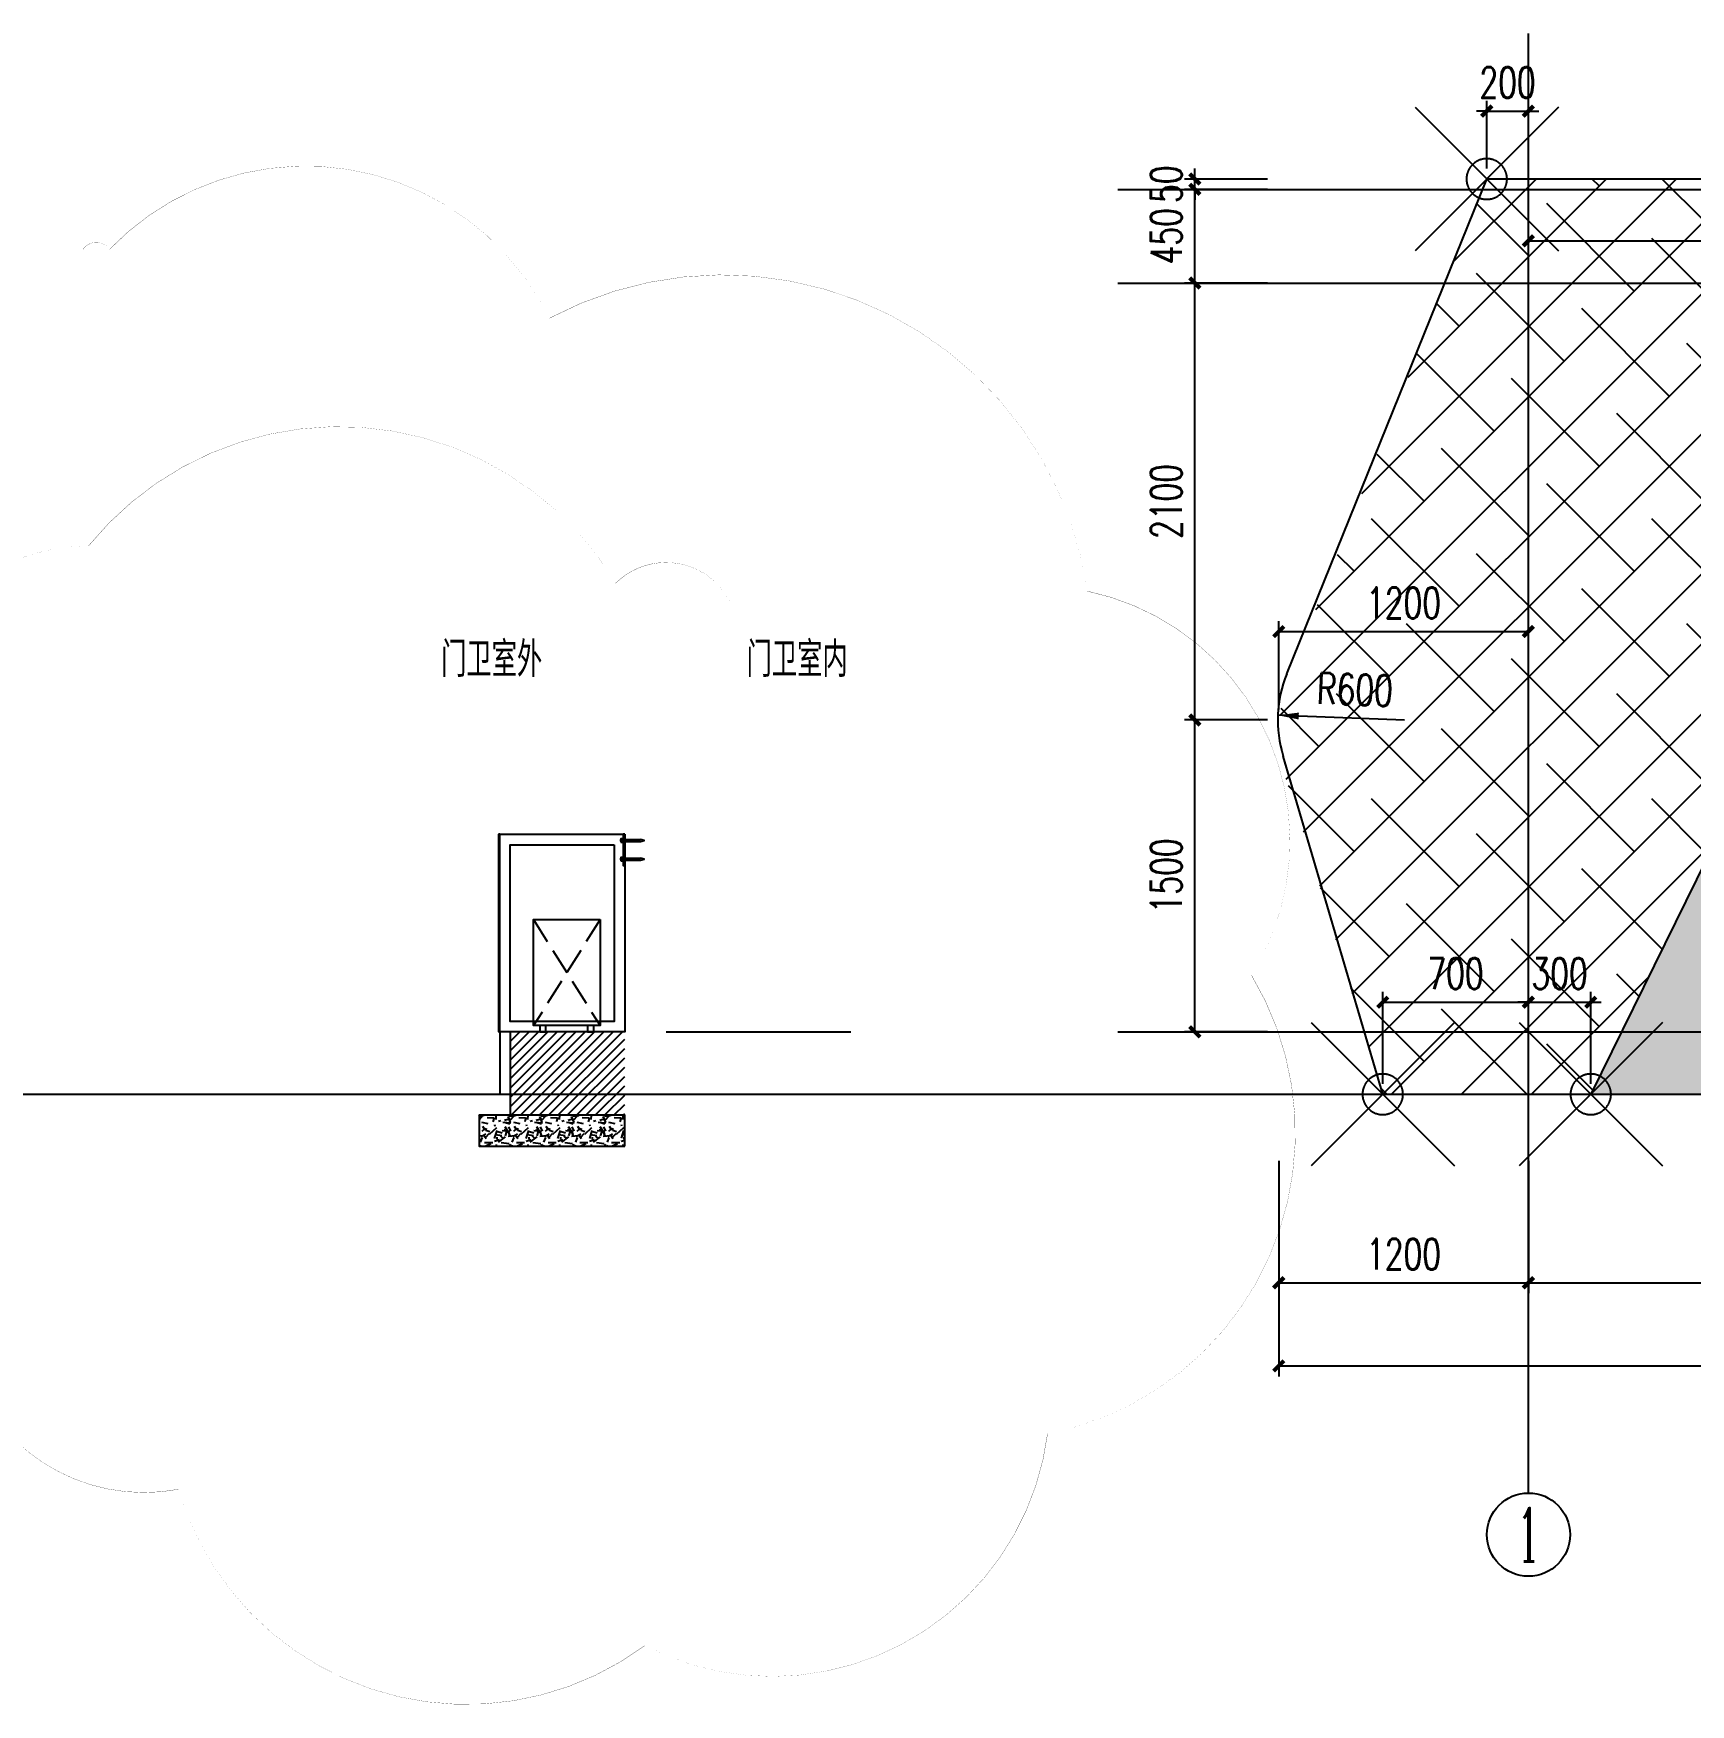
# Model space of a CAD drawing. Extents: x -4210259 to 293730, y -7499 to 868879.
# Drawn here: x -2228793 to -2220827, y 514004 to 522037 of the extents above; entities that cross this region are included whole.
import ezdxf
from ezdxf.enums import TextEntityAlignment as Align

# ---------------------------------------------------------------- set-up
doc = ezdxf.new("R2010")
doc.units = 0
doc.header["$LTSCALE"] = 1000
doc.header["$MEASUREMENT"] = 0
for name, pattern in [('99立面图例外参$0$99立面图例外参$0$$0$DOTE', [2.42, 2, -0.2, 0.02, -0.2]), ('DASH', [0.35, 0.25, -0.1]), ('DOTE', [2.42, 2, -0.2, 0.02, -0.2])]:
    doc.linetypes.add(name, pattern=pattern)
doc.layers.get('Defpoints').update_dxf_attribs({"color": 210})
for name, color, linetype in [('99立面图例外参$0$99立面图例外参$0$$0$A-AXIS-DOTE', 14, '99立面图例外参$0$99立面图例外参$0$$0$DOTE'), ('99立面图例外参$0$99立面图例外参$0$$0$AS-COLN', 6, 'Continuous'), ('A-AXIS-D', 1, 'Continuous'), ('A-AXIS-DOTE', 14, 'DOTE'), ('A-AXIS-DP', 126, 'Continuous'), ('A-HATCH-2', 251, 'Continuous'), ('A-LIN-V', 9, 'Continuous'), ('A-SFCE', 30, 'Continuous'), ('A-云线', 50, 'Continuous'), ('AS-STEL', 240, 'Continuous'), ('PUB_TEXT', 7, 'Continuous')]:
    doc.layers.add(name, color=color, linetype=linetype)
doc.layers.add('99立面图例外参$0$99立面图例外参$0$A-WALL-HATCH', color=8, linetype='Continuous', lineweight=13)
doc.styles.add('_TCH_AXIS', font='COMPLEX', dxfattribs={"bigfont": 'GBCBIG'})
doc.styles.add('_TCH_DIM', font='SIMPLEX', dxfattribs={"bigfont": 'GBCBIG'})
doc.styles.add('_TCH_DIM_T3', font='SIMPLEX', dxfattribs={"width": 0.705882, "bigfont": 'GBCBIG'})
doc.dimstyles.new('_TCH_ARCH&&50', dxfattribs={"dimtxt": 148.75, "dimasz": 50, "dimexe": 50, "dimexo": 50, "dimgap": 63.125, "dimtad": 1, "dimdec": 0, "dimzin": 0, "dimdsep": 46, "dimtxsty": '_TCH_DIM_T3', "dimblk": 'ARCHTICK', "dimcen": 0.09, "dimclrt": 7, "dimazin": 2, "dimtfac": 1, "dimtdec": 0, "dimtix": 1, "dimtmove": 2, "dimatfit": 3, "dimfxl": 0, "dimtolj": 1, "dimtzin": 0, "dimarcsym": 0})

# ---------------------------------------------------------------- blocks, each defined once
blk = doc.blocks.new('99立面图例外参$0$99立面图例外参$0$$0$dotee')
at = {"layer": '99立面图例外参$0$99立面图例外参$0$$0$A-AXIS-DOTE'}
for points in [[(433561.4, -2127753.2), (434268.5, -2128460.3)], [(434268.5, -2127753.2), (433561.4, -2128460.3)]]:
    blk.add_lwpolyline(points, dxfattribs=at)
blk.add_circle((433914.9, -2128106.8), 100, dxfattribs=at)
blk = doc.blocks.new('_ArchTick')
at = {"color": 0, "linetype": 'ByBlock', "const_width": 0.4}
blk.add_lwpolyline([(-0.5, -0.5), (0.5, 0.5)], dxfattribs=at)
blk = doc.blocks.new('*D953')
at = {"layer": 'A-AXIS-DP', "color": 0, "lineweight": -2}
for p, q in [((-2221606.7, 517380), (-2221656.7, 517380)), ((-2221606.7, 516987.5), (-2221606.7, 517430)), ((-2221606.7, 517380), (-2221306.7, 517380)), ((-2221306.7, 516987.5), (-2221306.7, 517430)), ((-2221306.7, 517380), (-2221256.7, 517380))]:
    blk.add_line(p, q, dxfattribs=at)
at = {"layer": 'Defpoints', "color": 0}
for p in [(-2221306.7, 517380), (-2221606.7, 516937.5), (-2221306.7, 516937.5)]:
    blk.add_point(p, dxfattribs=at)
at = {"layer": 'A-AXIS-DP', "color": 0, "lineweight": -2, "xscale": 50, "yscale": 50, "zscale": 50}
blk.add_blockref('_ArchTick', (-2221606.7, 517380), dxfattribs=at)
at = {"layer": 'A-AXIS-DP', "color": 0, "lineweight": -2, "xscale": 50, "yscale": 50, "zscale": 50, "rotation": 180}
blk.add_blockref('_ArchTick', (-2221306.7, 517380), dxfattribs=at)
at = {"layer": 'A-AXIS-DP', "color": 7, "insert": (-2221456.7, 517517.5), "char_height": 148.75, "attachment_point": 5, "style": '_TCH_DIM_T3'}
blk.add_mtext('\\A1;300', dxfattribs=at)
blk = doc.blocks.new('*D954')
at = {"layer": 'A-AXIS-DP', "color": 0, "lineweight": -2}
for p, q in [((-2222306.7, 516987.5), (-2222306.7, 517430)), ((-2222306.7, 517380), (-2221606.7, 517380)), ((-2221606.7, 516987.5), (-2221606.7, 517430))]:
    blk.add_line(p, q, dxfattribs=at)
at = {"layer": 'Defpoints', "color": 0}
for p in [(-2221606.7, 517380), (-2222306.7, 516937.5), (-2221606.7, 516937.5)]:
    blk.add_point(p, dxfattribs=at)
at = {"layer": 'A-AXIS-DP', "color": 0, "lineweight": -2, "xscale": 50, "yscale": 50, "zscale": 50, "rotation": 180}
blk.add_blockref('_ArchTick', (-2222306.7, 517380), dxfattribs=at)
at = {"layer": 'A-AXIS-DP', "color": 0, "lineweight": -2, "xscale": 50, "yscale": 50, "zscale": 50}
blk.add_blockref('_ArchTick', (-2221606.7, 517380), dxfattribs=at)
at = {"layer": 'A-AXIS-DP', "color": 7, "insert": (-2221956.7, 517517.5), "char_height": 148.75, "attachment_point": 5, "style": '_TCH_DIM_T3'}
blk.add_mtext('\\A1;700', dxfattribs=at)
blk = doc.blocks.new('*D955')
at = {"layer": 'A-AXIS-DP', "color": 0, "lineweight": -2}
for p, q in [((-2221606.7, 520687.5), (-2221606.7, 521090)), ((-2219486.7, 520687.5), (-2219486.7, 521090)), ((-2221606.7, 521040), (-2219486.7, 521040))]:
    blk.add_line(p, q, dxfattribs=at)
at = {"layer": 'Defpoints', "color": 0}
for p in [(-2219486.7, 521040), (-2221606.7, 520637.5), (-2219486.7, 520637.5)]:
    blk.add_point(p, dxfattribs=at)
at = {"layer": 'A-AXIS-DP', "color": 0, "lineweight": -2, "xscale": 50, "yscale": 50, "zscale": 50, "rotation": 180}
blk.add_blockref('_ArchTick', (-2221606.7, 521040), dxfattribs=at)
at = {"layer": 'A-AXIS-DP', "color": 0, "lineweight": -2, "xscale": 50, "yscale": 50, "zscale": 50}
blk.add_blockref('_ArchTick', (-2219486.7, 521040), dxfattribs=at)
at = {"layer": 'A-AXIS-DP', "color": 7, "insert": (-2220546.7, 521177.5), "char_height": 148.75, "attachment_point": 5, "style": '_TCH_DIM_T3'}
blk.add_mtext('\\A1;2120', dxfattribs=at)
blk = doc.blocks.new('*D956')
at = {"layer": 'A-AXIS-DP', "color": 0, "lineweight": -2}
for p, q in [((-2222860.9, 521337.5), (-2223260, 521337.5)), ((-2223210, 521337.5), (-2223210, 521387.5)), ((-2223210, 521287.5), (-2223210, 521337.5)), ((-2222860.9, 521287.5), (-2223260, 521287.5)), ((-2223210, 521287.5), (-2223210, 521237.5))]:
    blk.add_line(p, q, dxfattribs=at)
at = {"layer": 'Defpoints', "color": 0}
for p in [(-2223210, 521337.5), (-2222810.9, 521337.5), (-2222810.9, 521287.5)]:
    blk.add_point(p, dxfattribs=at)
at = {"layer": 'A-AXIS-DP', "color": 0, "lineweight": -2, "xscale": 50, "yscale": 50, "zscale": 50}
for p, rotation in [((-2223210, 521337.5), 270), ((-2223210, 521287.5), 90)]:
    blk.add_blockref('_ArchTick', p, dxfattribs=dict(at, rotation=rotation))
at = {"layer": 'A-AXIS-DP', "color": 7, "insert": (-2223347.5, 521312.5), "char_height": 148.75, "attachment_point": 5, "rotation": 90, "style": '_TCH_DIM_T3'}
blk.add_mtext('\\A1;50', dxfattribs=at)
blk = doc.blocks.new('*D957')
at = {"layer": 'A-AXIS-DP', "color": 0, "lineweight": -2}
for p, q in [((-2222860.9, 521287.5), (-2223260, 521287.5)), ((-2223210, 520837.5), (-2223210, 521287.5)), ((-2222860.9, 520837.5), (-2223260, 520837.5))]:
    blk.add_line(p, q, dxfattribs=at)
at = {"layer": 'Defpoints', "color": 0}
for p in [(-2223210, 521287.5), (-2222810.9, 521287.5), (-2222810.9, 520837.5)]:
    blk.add_point(p, dxfattribs=at)
at = {"layer": 'A-AXIS-DP', "color": 0, "lineweight": -2, "xscale": 50, "yscale": 50, "zscale": 50}
for p, rotation in [((-2223210, 521287.5), 90), ((-2223210, 520837.5), 270)]:
    blk.add_blockref('_ArchTick', p, dxfattribs=dict(at, rotation=rotation))
at = {"layer": 'A-AXIS-DP', "color": 7, "insert": (-2223347.5, 521062.5), "char_height": 148.75, "attachment_point": 5, "rotation": 90, "style": '_TCH_DIM_T3'}
blk.add_mtext('\\A1;450', dxfattribs=at)
blk = doc.blocks.new('*D958')
at = {"layer": 'A-AXIS-DP', "color": 0, "lineweight": -2}
for p, q in [((-2222860.9, 520837.5), (-2223260, 520837.5)), ((-2223210, 518737.1), (-2223210, 520837.5)), ((-2222860.9, 518737.1), (-2223260, 518737.1))]:
    blk.add_line(p, q, dxfattribs=at)
at = {"layer": 'Defpoints', "color": 0}
for p in [(-2223210, 520837.5), (-2222810.9, 520837.5), (-2222810.9, 518737.1)]:
    blk.add_point(p, dxfattribs=at)
at = {"layer": 'A-AXIS-DP', "color": 0, "lineweight": -2, "xscale": 50, "yscale": 50, "zscale": 50}
for p, rotation in [((-2223210, 520837.5), 90), ((-2223210, 518737.1), 270)]:
    blk.add_blockref('_ArchTick', p, dxfattribs=dict(at, rotation=rotation))
at = {"layer": 'A-AXIS-DP', "color": 7, "insert": (-2223347.5, 519787.3), "char_height": 148.75, "attachment_point": 5, "rotation": 90, "style": '_TCH_DIM_T3'}
blk.add_mtext('\\A1;2100', dxfattribs=at)
blk = doc.blocks.new('*D959')
at = {"layer": 'A-AXIS-DP', "color": 0, "lineweight": -2}
for p, q in [((-2222860.9, 518737.1), (-2223260, 518737.1)), ((-2223210, 517237.5), (-2223210, 518737.1)), ((-2222860.9, 517237.5), (-2223260, 517237.5))]:
    blk.add_line(p, q, dxfattribs=at)
at = {"layer": 'Defpoints', "color": 0}
for p in [(-2223210, 518737.1), (-2222810.9, 518737.1), (-2222810.9, 517237.5)]:
    blk.add_point(p, dxfattribs=at)
at = {"layer": 'A-AXIS-DP', "color": 0, "lineweight": -2, "xscale": 50, "yscale": 50, "zscale": 50}
for p, rotation in [((-2223210, 518737.1), 90), ((-2223210, 517237.5), 270)]:
    blk.add_blockref('_ArchTick', p, dxfattribs=dict(at, rotation=rotation))
at = {"layer": 'A-AXIS-DP', "color": 7, "insert": (-2223347.5, 517987.3), "char_height": 148.75, "attachment_point": 5, "rotation": 90, "style": '_TCH_DIM_T3'}
blk.add_mtext('\\A1;1500', dxfattribs=at)
blk = doc.blocks.new('*D960')
at = {"layer": 'A-AXIS-DP', "color": 0, "lineweight": -2}
for p, q in [((-2222806.724205, 518787.104151), (-2222806.724205, 519212)), ((-2222806.724205, 519162), (-2221606.724205, 519162)), ((-2221606.724205, 518787.104151), (-2221606.724205, 519212))]:
    blk.add_line(p, q, dxfattribs=at)
at = {"layer": 'Defpoints', "color": 0}
for p in [(-2221606.724205, 519162), (-2222806.724205, 518737.104151), (-2221606.724205, 518737.104151)]:
    blk.add_point(p, dxfattribs=at)
at = {"layer": 'A-AXIS-DP', "color": 0, "lineweight": -2, "xscale": 50, "yscale": 50, "zscale": 50, "rotation": 180}
blk.add_blockref('_ArchTick', (-2222806.724205, 519162), dxfattribs=at)
at = {"layer": 'A-AXIS-DP', "color": 0, "lineweight": -2, "xscale": 50, "yscale": 50, "zscale": 50}
blk.add_blockref('_ArchTick', (-2221606.724205, 519162), dxfattribs=at)
at = {"layer": 'A-AXIS-DP', "color": 7, "insert": (-2222206.724205, 519299.5), "char_height": 148.75, "attachment_point": 5, "style": '_TCH_DIM_T3'}
blk.add_mtext('\\A1;1200', dxfattribs=at)
blk = doc.blocks.new('*D961')
at = {"layer": 'A-AXIS-DP', "color": 0, "lineweight": -2}
for p, q in [((-2221806.7, 521664), (-2221856.7, 521664)), ((-2221806.7, 521387.5), (-2221806.7, 521714)), ((-2221806.7, 521664), (-2221606.7, 521664)), ((-2221606.7, 521387.5), (-2221606.7, 521714)), ((-2221606.7, 521664), (-2221556.7, 521664))]:
    blk.add_line(p, q, dxfattribs=at)
at = {"layer": 'Defpoints', "color": 0}
for p in [(-2221606.7, 521664), (-2221806.7, 521337.5), (-2221606.7, 521337.5)]:
    blk.add_point(p, dxfattribs=at)
at = {"layer": 'A-AXIS-DP', "color": 0, "lineweight": -2, "xscale": 50, "yscale": 50, "zscale": 50}
blk.add_blockref('_ArchTick', (-2221806.7, 521664), dxfattribs=at)
at = {"layer": 'A-AXIS-DP', "color": 0, "lineweight": -2, "xscale": 50, "yscale": 50, "zscale": 50, "rotation": 180}
blk.add_blockref('_ArchTick', (-2221606.7, 521664), dxfattribs=at)
at = {"layer": 'A-AXIS-DP', "color": 7, "insert": (-2221706.7, 521801.5), "char_height": 148.75, "attachment_point": 5, "style": '_TCH_DIM_T3'}
blk.add_mtext('\\A1;200', dxfattribs=at)
blk = doc.blocks.new('*D1022')
at = {"layer": 'A-AXIS-D', "color": 0, "lineweight": -2}
for p, q in [((-2222806.7, 516617.5), (-2222806.7, 515581.5)), ((-2208556.5, 516617.5), (-2208556.5, 515581.5)), ((-2222806.7, 515631.5), (-2208556.5, 515631.5))]:
    blk.add_line(p, q, dxfattribs=at)
at = {"layer": 'Defpoints', "color": 0}
for p in [(-2222806.7, 516667.5), (-2208556.5, 516667.5), (-2208556.5, 515631.5)]:
    blk.add_point(p, dxfattribs=at)
at = {"layer": 'A-AXIS-D', "color": 0, "lineweight": -2, "xscale": 50, "yscale": 50, "zscale": 50, "rotation": 180}
blk.add_blockref('_ArchTick', (-2222806.7, 515631.5), dxfattribs=at)
at = {"layer": 'A-AXIS-D', "color": 0, "lineweight": -2, "xscale": 50, "yscale": 50, "zscale": 50}
blk.add_blockref('_ArchTick', (-2208556.5, 515631.5), dxfattribs=at)
at = {"layer": 'A-AXIS-D', "color": 7, "insert": (-2215681.6, 515769), "char_height": 148.75, "attachment_point": 5, "style": '_TCH_DIM_T3'}
blk.add_mtext('\\A1;14250', dxfattribs=at)
blk = doc.blocks.new('*D1023')
at = {"layer": 'A-AXIS-D', "color": 0, "lineweight": -2}
for p, q in [((-2222806.7, 516617.5), (-2222806.7, 515981.5)), ((-2221606.7, 516617.5), (-2221606.7, 515981.5)), ((-2222806.7, 516031.5), (-2221606.7, 516031.5))]:
    blk.add_line(p, q, dxfattribs=at)
at = {"layer": 'Defpoints', "color": 0}
for p in [(-2222806.7, 516667.5), (-2221606.7, 516667.5), (-2221606.7, 516031.5)]:
    blk.add_point(p, dxfattribs=at)
at = {"layer": 'A-AXIS-D', "color": 0, "lineweight": -2, "xscale": 50, "yscale": 50, "zscale": 50, "rotation": 180}
blk.add_blockref('_ArchTick', (-2222806.7, 516031.5), dxfattribs=at)
at = {"layer": 'A-AXIS-D', "color": 0, "lineweight": -2, "xscale": 50, "yscale": 50, "zscale": 50}
blk.add_blockref('_ArchTick', (-2221606.7, 516031.5), dxfattribs=at)
at = {"layer": 'A-AXIS-D', "color": 7, "insert": (-2222206.7, 516169), "char_height": 148.75, "attachment_point": 5, "style": '_TCH_DIM_T3'}
blk.add_mtext('\\A1;1200', dxfattribs=at)
blk = doc.blocks.new('*D1024')
at = {"layer": 'A-AXIS-D', "color": 0, "lineweight": -2}
for p, q in [((-2221606.7, 516617.5), (-2221606.7, 515981.5)), ((-2216206.7, 516617.5), (-2216206.7, 515981.5)), ((-2221606.7, 516031.5), (-2216206.7, 516031.5))]:
    blk.add_line(p, q, dxfattribs=at)
at = {"layer": 'Defpoints', "color": 0}
for p in [(-2221606.7, 516667.5), (-2216206.7, 516667.5), (-2216206.7, 516031.5)]:
    blk.add_point(p, dxfattribs=at)
at = {"layer": 'A-AXIS-D', "color": 0, "lineweight": -2, "xscale": 50, "yscale": 50, "zscale": 50, "rotation": 180}
blk.add_blockref('_ArchTick', (-2221606.7, 516031.5), dxfattribs=at)
at = {"layer": 'A-AXIS-D', "color": 0, "lineweight": -2, "xscale": 50, "yscale": 50, "zscale": 50}
blk.add_blockref('_ArchTick', (-2216206.7, 516031.5), dxfattribs=at)
at = {"layer": 'A-AXIS-D', "color": 7, "insert": (-2218906.7, 516169), "char_height": 148.75, "attachment_point": 5, "style": '_TCH_DIM_T3'}
blk.add_mtext('\\A1;5400', dxfattribs=at)
blk = doc.blocks.new('2P-')
at = {"layer": 'AS-STEL'}
for points in [[(270, 0), (270, -510), (-50, -510), (-50, 0)], [(10, -510), (-20, -510), (-20, -540), (10, -540)], [(240, -510), (210, -510), (210, -540), (240, -540)]]:
    blk.add_lwpolyline(points, close=True, dxfattribs=at)
at = {"layer": 'AS-STEL', "linetype": 'DASH', "ltscale": 0.5}
for points in [[(270, 0), (-50, -510)], [(-50, 0), (270, -510)]]:
    blk.add_lwpolyline(points, dxfattribs=at)
blk = doc.blocks.new('G$C7072D62E')
at = {"color": 1}
for p, q in [((8, -39.8), (8, -20.2)), ((8, -129.8), (8, -110.2))]:
    blk.add_line(p, q, dxfattribs=at)
for points in [[(-76.3, -34.8), (-93.9, -30), (-76.3, -25.2)], [(8, -25.2), (-76.3, -25.2)], [(8, -34.8), (-76.3, -34.8)], [(9.8, -22.1), (8, -20.2)], [(9.8, -37.9), (8, -39.8)], [(18.1, -26), (9.8, -26)], [(18.1, -34), (9.8, -34)], [(-76.3, -124.8), (-93.9, -120), (-76.3, -115.2)], [(8, -115.2), (-76.3, -115.2)], [(8, -124.8), (-76.3, -124.8)], [(9.8, -112.1), (8, -110.2)], [(9.8, -127.9), (8, -129.8)], [(18.1, -116), (9.8, -116)], [(18.1, -124), (9.8, -124)]]:
    blk.add_lwpolyline(points, dxfattribs=at)
for points in [[(18.1, -37.9), (9.8, -37.9), (9.8, -22.1), (18.1, -22.1)], [(20.2, -33.2), (18.1, -33.2), (18.1, -26.8), (20.2, -26.8)], [(18.1, -127.9), (9.8, -127.9), (9.8, -112.1), (18.1, -112.1)], [(20.2, -123.2), (18.1, -123.2), (18.1, -116.8), (20.2, -116.8)]]:
    blk.add_lwpolyline(points, close=True, dxfattribs=at)
at = {"layer": 'AS-STEL'}
blk.add_lwpolyline([(0, 0), (8, 0), (8, -150), (0, -150)], close=True, dxfattribs=at)

msp = doc.modelspace()

# ---------------------------------------------------------------- hatches: boundary and pattern name
at = {"layer": '99立面图例外参$0$99立面图例外参$0$A-WALL-HATCH'}
h = msp.add_hatch(dxfattribs=at)
h.set_pattern_fill('大理石', color=256, scale=200)
h.set_pattern_definition([(41.9872125, (-173970, 22328.57), (1199.999982, 900.00002), [19.21946, -4016.8677]), (68.1985905, (-174255.71, 22298.57), (599.9999996, 1800.000001), [69.23783, -4777.41048]), (60.945396, (-174270, 22264.29), (599.9999597, 900.0000255), [29.41609, -6147.9618]), (90, (-174255.7, 22290), (600, -4e-14), [8.57143, -891.42852]), (71.565051, (-173975.71, 22311.43), (1e-06, 900), [18.07016, -1879.29642]), (171.469234, (-173975.71, 22311.43), (-599.999998, 5.6e-06), [28.89107, -6038.2332]), (79.215702, (-174015.714, 22255.714), (600.000003, 3600.0000017), [61.07874, -6352.1886]), (62.1329961, (-174467.143, 22530), (2399.99997084, 4500.0000176), [140.58914, -29383.1298]), (0, (-174458.5, 22662), (0, 900), [0, -600]), (64.9831065, (-174070, 22825.714), (1200.000003, 2699.9999982), [94.58826, -9837.1788]), (81.4391104, (-173838.571, 22470), (1199.99999793, 8099.99994892), [134.3541, -28080.0036]), (82.8749836, (-174170, 22551.43), (599.99996395, 4500.0000045), [69.10507, -14442.9588]), (76.75948, (-174230, 22362.857), (600.00000583, 2699.9999979), [149.69356, -15568.1304]), (0, (-174323.5, 22363.3), (0, 900), [0, -600]), (0, (-174313.9, 22353.7), (0, 900), [0, -600]), (0, (-174246.4, 22401.8), (0, 900), [0, -600]), (0, (-174265.7, 22507.8), (0, 900), [0, -600]), (59.0362434, (-174195.714, 22508.57), (599.9999522, 900.0000258), [49.97959, -10445.7336]), (0, (-174170.1, 22549.8), (0, 900), [0, -600]), (0, (-174246.4, 22517.4), (0, 900), [0, -600]), (0, (-174217.5, 22575.25), (0, 900), [0, -600]), (0, (-174246.4, 22488.5), (0, 900), [0, -600]), (50.194429, (-173898.57, 22427.14), (600.0000004, 900.0000004), [22.315, -4663.8348]), (90, (-173898.6, 22401.4), (600, -4e-14), [25.71428, -874.28568]), (43.66778, (-173930, 22371.43), (1800.0000014, 1799.9999965), [43.4483, -9080.6952]), (90, (-173930, 22362.86), (600, -4e-14), [8.57143, -891.42852]), (39.805571, (-173955.714, 22341.43), (1199.9999713, 900.0000354), [33.4725, -6995.7522]), (0, (-174044, 22401.8), (0, 900), [0, -600]), (0, (-173897.3, 22429), (0, 900), [0, -600]), (0, (-173897.3, 22429), (0, 900), [0, -600]), (29.3577535, (-173884.29, 22444.29), (1799.9999964, 900.0000053), [52.45017, -5454.81774]), (0, (-173899.35, 22488.5), (0, 900), [0, -600]), (146.309932, (-174070, 22825.714), (-1200.0000074, 899.9999844), [61.80945, -6428.1828]), (8.1301023, (-174135.714, 22705.714), (5999.99995775, 899.9999947), [60.60915, -12667.3128]), (47.8624052, (-174270, 22688.57), (2400.00000106, 2699.9999975), [80.91316, -16910.8494]), (14.620874, (-174401.43, 22654.286), (3599.9999901, 900.00003754), [135.82702, -14126.01]), (0, (-174352.5, 22710.1), (0, 900), [0, -600]), (18.434949, (-174161.43, 22620), (2400.0000002, 899.999997), [27.10524, -5664.9945]), (16.699244, (-174135.71, 22628.57), (599.999988, 5e-05), [14.91472, -3117.17718]), (101.093723, (-174121.43, 22632.857), (-1200.0000105, 6299.99994104), [74.2445, -15517.0992]), (0, (-174198.2, 22671.6), (0, 900), [0, -600]), (0, (-174136, 22707.4), (0, 900), [0, -600]), (0, (-174217.5, 22604.15), (0, 900), [0, -600]), (0, (-174294.6, 22796.8), (0, 900), [0, -600]), (0, (-174323.5, 22758.3), (0, 900), [0, -600]), (44.1449026, (-174170, 22812.857), (1800.0000031, 1799.99999994), [67.68776, -14146.7412]), (54.5829447, (-174215.714, 22748.57), (600.0000017, 899.99999645), [78.8825, -16486.4424]), (0, (-174169.2, 22813.45), (0, 900), [0, -600]), (0, (-174256.05, 22767.9), (0, 900), [0, -600]), (0, (-174169.2, 22813.45), (0, 900), [0, -600]), (0, (-174215.6, 22747.2), (0, 900), [0, -600]), (75.068583, (-174075.71, 22714.29), (600, 2700.000001), [22.1774, -4635.075]), (90, (-174070, 22735.7), (600, -4e-14), [90, -810]), (50.194429, (-173964.29, 23112.86), (600.0000004, 900.0000004), [22.315, -4663.8348]), (0, (-174130.7, 22922.1), (0, 900), [0, -600]), (0, (-174111.4, 22912.45), (0, 900), [0, -600]), (0, (-174188.6, 22931.7), (0, 900), [0, -600]), (0, (-174092.2, 23037.7), (0, 900), [0, -600]), (53.1301023, (-174030, 22984.286), (600.0000009, 899.9999994), [42.85714, -8957.1426]), (90, (-174030, 22911.4), (600, -4e-14), [72.85714, -827.14284]), (0, (-174029.9, 22912.9), (0, 900), [0, -600]), (23.1985905, (-173984.29, 23104.29), (1800.000001, 900.0000005), [21.75935, -4547.7045]), (66.037511, (-173990, 23091.43), (600, 1799.999999), [14.0698, -2940.58752]), (66.037511, (-173995.71, 23078.57), (600, 1799.999999), [14.0698, -2940.58752]), (81.8698976, (-174004.286, 23018.57), (600.0000026, 4500.00000045), [60.60915, -12667.3128]), (90, (-173950, 23130), (600, -4e-14), [21.42857, -878.57142]), (0, (-174015.9, 23160), (0, 900), [0, -600])])
h.paths.add_polyline_path([(-2219906.7, 519587.5), (-2219306.7, 519587.5), (-2219306.7, 518187.5), (-2219906.7, 518187.5)], flags=16)
h.paths.add_polyline_path([(-2217956.7, 518187.5), (-2211806.7, 518187.5), (-2211806.7, 516937.5), (-2221310, 516937.5), (-2219490, 520637.5), (-2211806.7, 520637.5), (-2211806.7, 519587.5), (-2217956.7, 519587.5)])
at = {"layer": 'A-HATCH-2'}
h = msp.add_hatch(dxfattribs=at)
h.set_pattern_fill('ANSI38', color=256, scale=150)
h.set_pattern_definition([(45, (0, 0), (-168.379802, 168.379802), []), (135, (0, 0), (-505.139407, 168.379802), [595.3125, -357.1875])])
edge = h.paths.add_edge_path()
edge.add_arc((-2209816.5, 521177.5), 160, 316.68468, 90)
edge.add_line((-2209816.5, 521337.5), (-2221806.7, 521337.5))
edge.add_line((-2221806.7, 521337.5), (-2222783.5, 518878.8))
edge.add_line((-2222783.5, 518878.8), (-2222822.7, 518595.4))
edge.add_line((-2222822.7, 518595.4), (-2222726.2, 518326))
edge.add_line((-2222726.2, 518326), (-2222306.7, 516937.5))
edge.add_line((-2222306.7, 516937.5), (-2221306.7, 516937.5))
edge.add_line((-2221306.7, 516937.5), (-2219486.7, 520637.5))
edge.add_line((-2219486.7, 520637.5), (-2219456.7, 520637.5))
edge.add_line((-2219456.7, 520637.5), (-2210106.7, 520637.5))
edge.add_line((-2210106.7, 520637.5), (-2209700.1, 521067.7))
at = {"layer": 'A-LIN-V'}
h = msp.add_hatch(dxfattribs=at)
h.set_pattern_fill('ANSI31', color=256, scale=20)
h.set_pattern_definition([(45, (0, 0), (-22.4506403, 22.4506403), [])])
h.paths.add_polyline_path([(-2226500.8, 516837.5), (-2225950.8, 516837.5), (-2225950.8, 517237.5), (-2226500.8, 517237.5)])
h = msp.add_hatch(dxfattribs=at)
h.set_pattern_fill('GRAVEL', color=256, scale=20)
h.set_pattern_definition([(228.0128, (109.728, 152.4), (-1219.201035954, -1371.60168537), [20.50326, -2029.83]), (184.9697, (96.012, 137.16), (1828.80295837, 152.398924523), [35.1843, -3483.24]), (132.5104, (60.96, 134.112), (1523.9988911, -1676.401637548), [24.80892, -2456.082]), (267.2737, (1.524, 96.012), (152.39933825, 3047.999019202), [32.0403, -3171.984]), (292.8337, (0, 64.008), (-762.00216333, 1828.801039803), [31.41804, -3110.388]), (357.2737, (12.192, 35.052), (-3047.999019202, 152.39933825), [32.0403, -3171.984]), (37.6942, (44.196, 33.528), (-1981.201251674, -1523.998641419), [42.37164, -4194.786]), (72.2553, (77.724, 59.436), (1066.802133928, 3352.800972362), [40.0032, -3960.318]), (121.4296, (89.916, 97.536), (-1219.200314116, 1981.197669598), [32.14878, -3182.73]), (175.2364, (73.152, 124.968), (1676.39868318, -152.39856976), [36.70278, -1798.434]), (222.3974, (36.576, 128.016), (-1828.800055034, -1676.397819038), [47.46468, -4699.008]), (138.8141, (152.4, 94.488), (-1066.79932045, 914.39859343), [16.2003, -1603.836]), (171.4692, (140.208, 105.156), (1981.196975735, -304.800768003), [30.82092, -3051.276]), (225, (109.73, 109.73), (-3e-14, -152.399896), [21.55254, -193.9734]), (203.1986, (99.06, 128.016), (762.00256954, 304.80133646), [11.60646, -1149.036]), (291.8014, (88.392, 123.444), (-152.4001069, 457.20029452), [16.41396, -804.288]), (30.9638, (94.488, 108.204), (457.1995173, 304.80023752), [26.6592, -861.978]), (161.5651, (117.35, 121.92), (304.8001391, -152.3997733), [19.27722, -462.654]), (16.3895, (0, 123.444), (1524.000840838, 457.199048998), [27.00528, -2673.528]), (70.3462, (25.908, 131.064), (-609.59830132, -1676.397629313), [22.65594, -2242.932]), (293.1986, (117.348, 152.4), (-304.80133646, 762.00256954), [23.2128, -1137.432]), (343.6105, (126.492, 131.064), (-1524.000840838, 457.199048998), [27.00528, -2673.528]), (339.444, (0, 28.956), (-762.00094586, 304.79963016), [26.0421, -1276.062]), (294.7751, (24.384, 19.812), (-761.99822422, 1676.39922157), [21.82032, -2160.216]), (66.8014, (118.872, 0), (304.80133646, 762.00256954), [23.2128, -1137.432]), (17.354, (128.016, 21.336), (-1981.20010691, -609.599080536), [25.54698, -2529.144]), (69.444, (44.196, 0), (-304.79963016, -762.00094586), [13.02108, -1289.088]), (101.3099, (109.728, 0), (-152.39924777, 609.59804765), [7.7709, -769.32]), (165.9638, (108.204, 7.62), (457.2003213, -152.39973625), [31.41804, -596.943]), (186.009, (77.724, 15.24), (1523.997752666, 152.399644113), [29.11602, -2882.484]), (303.6901, (94.49, 94.49), (-152.4000523, 304.79970595), [21.97944, -527.5068]), (353.1572, (106.68, 76.2), (2590.801071399, -304.8013651), [38.37342, -3798.96]), (60.9454, (144.78, 71.628), (-609.59858195, -1066.79745665), [15.69048, -1553.364]), (90, (152.4, 85.34), (-152.4, 152.4), [9.144, -143.256]), (120.2564, (74.676, 19.812), (609.59870801, -1066.79946195), [21.17202, -2096.034]), (48.0128, (64.008, 38.1), (1219.201035954, 1371.60168537), [41.00658, -2009.328]), (0, (91.44, 68.58), (152.4, 152.4), [39.624, -112.776]), (325.3048, (131.064, 68.58), (-1523.997359457, 1066.80010143), [24.0966, -2385.558]), (254.0546, (150.876, 54.864), (-152.40038878, -609.6014522), [22.18974, -1087.302]), (207.646, (144.78, 33.528), (-2895.598982941, -1524.000958483), [36.1287, -3576.75]), (175.4261, (112.776, 16.764), (-1981.200456285, 152.399262673), [38.22174, -3783.948]), (175.4261, (112.776, 16.764), (-1981.200456285, 152.399262673), [38.22174, -3783.948])])
h.paths.add_polyline_path([(-2225950.8, 516687.5), (-2225950.8, 516837.5), (-2226650.8, 516837.5), (-2226650.8, 516687.5)])
at = {"layer": 'AS-STEL'}
h = msp.add_hatch(dxfattribs=at)
h.set_pattern_fill('ANSI34', color=256, scale=2)
h.set_pattern_definition([(45, (-37476692415.989, -3940026689.7), (-13.470384181604, 13.470384181604), []), (45, (-37476692411.499, -3940026689.7), (-13.470384181604, 13.470384181604), []), (45, (-37476692407.009, -3940026689.7), (-13.470384181604, 13.470384181604), []), (45, (-37476692402.518, -3940026689.7), (-13.470384181604, 13.470384181604), [])])
h.paths.add_polyline_path([(-2226550.8, 517277.5), (-2226550.8, 518187.5), (-2226555.8, 518187.5), (-2226555.8, 517237.5), (-2226550.8, 517237.5)])

# ---------------------------------------------------------------- linework, layer by layer
at = {"layer": 'A-AXIS-D'}
msp.add_circle((-2221606.1, 514820.5), 200, dxfattribs=at)
at = {"layer": 'A-AXIS-DOTE', "ltscale": 30}
for p, q in [((-2221606.7, 515020.5), (-2221606.7, 522037.5)), ((-2223580, 521287.5), (-2205850, 521287.5)), ((-2223580, 520837.5), (-2205850, 520837.5)), ((-2223580, 517237.5), (-2205850, 517237.5))]:
    msp.add_line(p, q, dxfattribs=at)
at = {"layer": 'A-AXIS-DOTE'}
msp.add_line((-2223580, 516937.5), (-2205850, 516937.5), dxfattribs=at)
at = {"layer": 'A-AXIS-DP'}
msp.add_lwpolyline([(-2222710.5, 518755.9, 33, 0, 0), (-2222810.5, 518759.6, 0, 0, 0)], format="xyseb", dxfattribs=at)
msp.add_lwpolyline([(-2222202.7, 518736.8), (-2222710.5, 518755.9), (-2222810.5, 518759.6)], dxfattribs=at)
at = {"layer": 'A-LIN-V'}
for points in [[(-2229140.4, 516057.4, 0, 1.33, 0.520567), (-2228095.9, 515038.4, 0, 1.33, 0.520567), (-2228095.9, 515038.4, 0, 1.33, 0.520567), (-2225854.1, 514286.9, 0, 1.33, 0.520567), (-2225854.1, 514286.9, 0, 1.33, 0.520567), (-2223918, 515305.9, 0, 1.33, 0.520567), (-2223918, 515305.9, 0, 1.33, 0.520567), (-2222937.3, 517509.4, 0, 1.33, 0.520567), (-2222937.3, 517509.4, 0, 1.33, 0.520567), (-2223727, 519356.4, 0, 1.33, 0.520567), (-2223727, 519356.4, 0, 1.33, 0.520567), (-2226312.7, 520668.3, 0, 1.33, 0.520567), (-2226312.7, 520668.3, 0, 1.33, 0.520567), (-2228427.1, 520999.5, 0, 1.33, 0.520567), (-2228427.1, 520999.5, 0, 1.33, 0.520567), (-2228554.5, 520999.5, 0, 1.33, 0.520567), (-2228554.5, 520999.5, 0, 1.33, 0.520567), (-2228554.5, 520999.5, 0, 1.33, 0.520567), (-2228554.5, 520999.5, 0, 1.33, 0.520567)], [(-2225438, 519292.7, 0, 1.33, 0.520567), (-2225994.2, 519394.6, 0, 1.33, 0.520567), (-2225994.2, 519394.6, 0, 1.33, 0.520567), (-2228529, 519572.9, 0, 1.33, 0.520567), (-2228529, 519572.9, 0, 1.33, 0.520567), (-2229407.9, 518324.6, 0, 1.33, 0.520567)]]:
    msp.add_lwpolyline(points, format="xyseb", dxfattribs=at)
at = {"layer": 'A-LIN-V', "ltscale": 500}
for points in [[(-2225950.8, 518187.5), (-2225950.8, 517237.5), (-2226550.8, 517237.5), (-2226550.8, 518187.5)], [(-2226000.8, 518137.5), (-2226000.8, 517287.5), (-2226500.8, 517287.5), (-2226500.8, 518137.5)]]:
    msp.add_lwpolyline(points, close=True, dxfattribs=at)
at = {"layer": 'A-LIN-V'}
for points in [[(-2226500.8, 517237.5), (-2226500.8, 516837.5)], [(-2225750.8, 517237.5), (-2224863, 517237.5)]]:
    msp.add_lwpolyline(points, dxfattribs=at)
msp.add_lwpolyline([(-2225950.8, 516687.5), (-2225950.8, 516837.5), (-2226650.8, 516837.5), (-2226650.8, 516687.5)], close=True, dxfattribs=at)
at = {"layer": 'A-SFCE'}
for p, q in [((-2222768.5, 518958.6), (-2221806.7, 521337.5)), ((-2209816.5, 521337.5), (-2221806.7, 521337.5)), ((-2219486.7, 520637.5), (-2221306.7, 516937.5)), ((-2222306.7, 516937.5), (-2222785.3, 518563.6))]:
    msp.add_line(p, q, dxfattribs=at)
msp.add_lwpolyline([(-2282616.7, 516937.5), (-2171902.9, 516937.5)], dxfattribs=at)
msp.add_arc((-2222210.9, 518737.1), 600, 158.33221, 196.80868, dxfattribs=at)
at = {"layer": 'A-云线'}
msp.add_lwpolyline([(-2226550.8, 517237.5), (-2226550.8, 516937.5)], dxfattribs=at)
at = {"layer": 'AS-STEL'}
msp.add_lwpolyline([(-2226550.8, 517277.5), (-2226550.8, 518187.5), (-2226555.8, 518187.5), (-2226555.8, 517237.5), (-2226550.8, 517237.5)], close=True, dxfattribs=at)

# ---------------------------------------------------------------- block references
at = {"layer": '99立面图例外参$0$99立面图例外参$0$$0$AS-COLN', "color": 4, "xscale": -0.9750000000000001, "yscale": 0.9750000000000001, "zscale": 0.9750000000000001}
for p in [(-1798739.7, 2596241.6), (-1799239.7, 2591841.6), (-1798239.7, 2591841.6)]:
    msp.add_blockref('99立面图例外参$0$99立面图例外参$0$$0$dotee', p, dxfattribs=at)
at = {"layer": 'A-LIN-V', "xscale": -1}
msp.add_blockref('G$C7072D62E', (-2225950.8, 518187.5), dxfattribs=at)
at = {"layer": 'AS-STEL'}
msp.add_blockref('2P-', (-2226339, 517777.5), dxfattribs=at)

# ---------------------------------------------------------------- texts
at = {"layer": 'A-AXIS-DP', "color": 7, "style": '_TCH_DIM', "width": 0.705882}
msp.add_text('R600', height=148.75, rotation=357.84728, dxfattribs=at).set_placement((-2222625, 518815.8))
at = {"layer": 'PUB_TEXT', "style": '_TCH_DIM'}
for s, p in [('门卫室外', (-2226833.1, 518943.8)), ('门卫室内', (-2225365.1, 518943.8))]:
    msp.add_text(s, height=168.79, dxfattribs=at).set_placement(p)
at = {"layer": 'PUB_TEXT', "style": '_TCH_AXIS'}
msp.add_text('1', height=257.4, dxfattribs=at).set_placement((-2221661.3, 514691.8), (-2221551, 514691.8), align=Align.FIT)

# ---------------------------------------------------------------- dimensions: what is measured, and where the dimension line sits
at = {"layer": 'A-AXIS-D'}
for p1, p2, distance, picture, middle in [((-2222806.7, 516667.5), (-2208556.5, 516667.5), -1036, '*D1022', (-2215681.6, 515769)), ((-2222806.7, 516667.5), (-2221606.7, 516667.5), -636, '*D1023', (-2222206.7, 516169)), ((-2221606.7, 516667.5), (-2216206.7, 516667.5), -636, '*D1024', (-2218906.7, 516169))]:
    dim = msp.add_aligned_dim(p1=p1, p2=p2, distance=distance, dimstyle='_TCH_ARCH&&50', dxfattribs=at)
    dim.commit()
    dim.dimension.update_dxf_attribs({"geometry": picture, "text_midpoint": middle})
at = {"layer": 'A-AXIS-DP'}
for p1, p2, distance, picture, middle in [((-2221806.7, 521337.5), (-2221606.7, 521337.5), 326.6, '*D961', (-2221706.7, 521801.5)), ((-2222810.9, 521287.5), (-2222810.9, 521337.5), 399.1, '*D956', (-2223347.5, 521312.5)), ((-2222810.9, 520837.5), (-2222810.9, 521287.5), 399.1, '*D957', (-2223347.5, 521062.5)), ((-2221606.7, 520637.5), (-2219486.7, 520637.5), 402.5, '*D955', (-2220546.7, 521177.5)), ((-2222810.9, 518737.1), (-2222810.9, 520837.5), 399.1, '*D958', (-2223347.5, 519787.3)), ((-2222806.7, 518737.1), (-2221606.7, 518737.1), 424.9, '*D960', (-2222206.7, 519299.5)), ((-2222810.9, 517237.5), (-2222810.9, 518737.1), 399.1, '*D959', (-2223347.5, 517987.3)), ((-2222306.7, 516937.5), (-2221606.7, 516937.5), 442.5, '*D954', (-2221956.7, 517517.5)), ((-2221606.7, 516937.5), (-2221306.7, 516937.5), 442.5, '*D953', (-2221456.7, 517517.5))]:
    dim = msp.add_aligned_dim(p1=p1, p2=p2, distance=distance, dimstyle='_TCH_ARCH&&50', dxfattribs=at)
    dim.commit()
    dim.dimension.update_dxf_attribs({"geometry": picture, "text_midpoint": middle})

doc.saveas('drawing.dxf')
